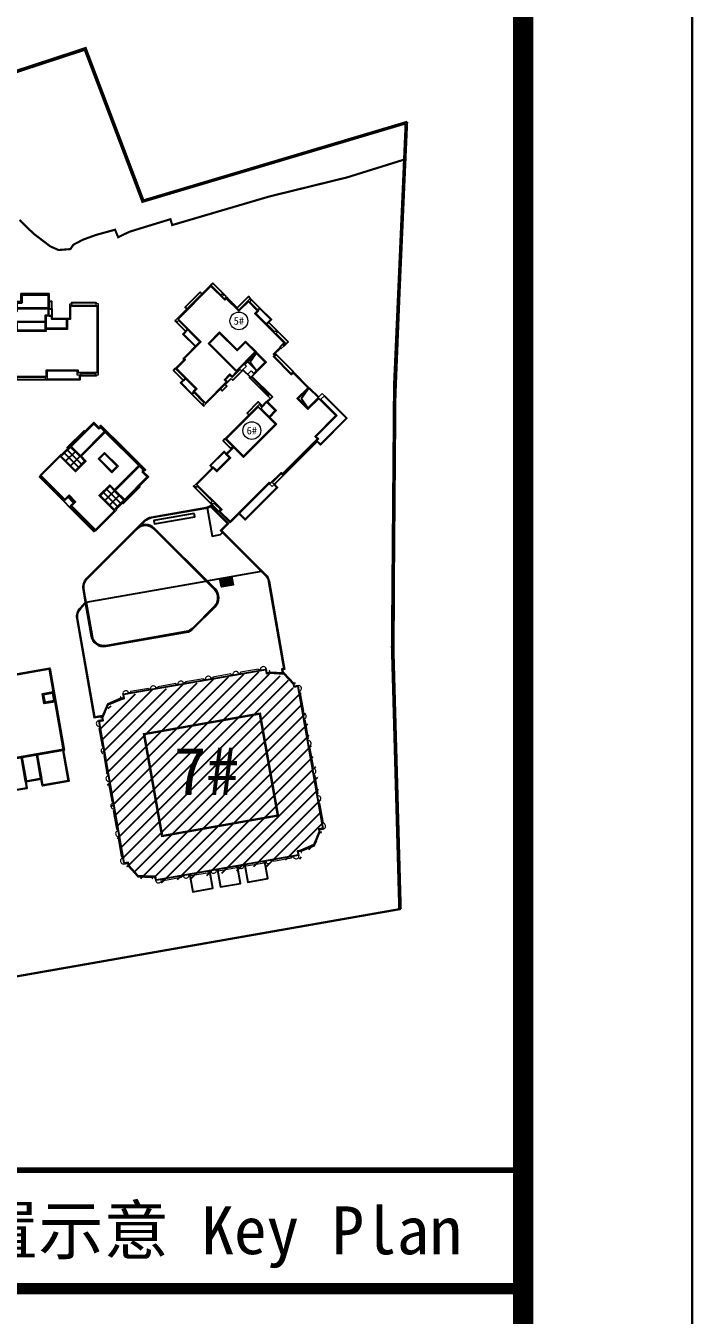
# Model space of a CAD drawing. Header units: millimetres. Extents: x 434053 to 1059003, y -2417481 to 936527.
# Drawn here: x 544832 to 545621, y -2316696 to -2315170 of the extents above; entities that cross this region are included whole.
import ezdxf
from ezdxf.enums import TextEntityAlignment as Align
from ezdxf.lldxf.tags import DXFTag

# ---------------------------------------------------------------- set-up
doc = ezdxf.new("R2010")
doc.units = ezdxf.units.MM
doc.header["$LTSCALE"] = 1000
doc.header["$MEASUREMENT"] = 0
doc.linetypes.add('示意图$0$DASHDOT', pattern=[25.4, 12.7, -6.35, 0, -6.35])
for name, color, linetype, lineweight in [('A-ANNO-TEXT', 7, 'Continuous', 25), ('示意图$0$建筑物信息', 7, 'Continuous', 0), ('示意图$0$建筑轮廓-塔楼', 4, 'Continuous', 0), ('示意图$0$绿化系统', 106, 'Continuous', 5)]:
    doc.layers.add(name, color=color, linetype=linetype, lineweight=lineweight)
for name, color, linetype in [('A-ANNO-TTLB', 7, 'Continuous'), ('PUB_HATCH', 8, 'Continuous'), ('PUB_TITLE', 4, 'Continuous'), ('图签 A1$0$净用地范围线', 6, 'Continuous'), ('建筑轮廓-首层平台', 90, 'Continuous'), ('示意图$0$_平面辅助线', 7, 'Continuous'), ('示意图$0$A-FURN', 251, 'Continuous'), ('示意图$0$A-WALL', 2, 'Continuous'), ('示意图$0$DIM_MODI', 6, 'Continuous'), ('示意图$0$净用地范围线', 6, 'Continuous'), ('示意图$0$图签 A1$0$净用地范围线', 6, 'Continuous'), ('示意图$0$坐标编号', 51, 'Continuous'), ('示意图$0$建筑轮廓-窗-阳台', 255, 'Continuous')]:
    doc.layers.add(name, color=color, linetype=linetype)
doc.styles.add('TITXC', font='simhei.ttf')
doc.styles.add('示意图$0$-黑体', font='simhei.ttf', dxfattribs={"width": 0.7})
tags = doc.linetypes.add('图签 A1$0$DASHDOT', pattern=[1, 0.5, -0.25, 0, -0.25]).pattern_tags.tags
tags[10:11] = [DXFTag(74, 4), DXFTag(75, 0), DXFTag(340, '0'), DXFTag(46, 1.0), DXFTag(50, 0.0), DXFTag(44, 0.0), DXFTag(45, 0.0)]
tags[8:9] = [DXFTag(74, 4), DXFTag(75, 0), DXFTag(340, '0'), DXFTag(46, 1.0), DXFTag(50, 0.0), DXFTag(44, 0.0), DXFTag(45, 0.0)]
tags[6:7] = [DXFTag(74, 4), DXFTag(75, 0), DXFTag(340, '0'), DXFTag(46, 1.0), DXFTag(50, 0.0), DXFTag(44, 0.0), DXFTag(45, 0.0)]
tags[4:5] = [DXFTag(74, 4), DXFTag(75, 0), DXFTag(340, '0'), DXFTag(46, 1.0), DXFTag(50, 0.0), DXFTag(44, 0.0), DXFTag(45, 0.0)]
tags = doc.linetypes.add('示意图$0$图签 A1$0$DASHDOT', pattern=[1, 0.5, -0.25, 0, -0.25]).pattern_tags.tags
tags[10:11] = [DXFTag(74, 4), DXFTag(75, 0), DXFTag(340, '0'), DXFTag(46, 1.0), DXFTag(50, 0.0), DXFTag(44, 0.0), DXFTag(45, 0.0)]
tags[8:9] = [DXFTag(74, 4), DXFTag(75, 0), DXFTag(340, '0'), DXFTag(46, 1.0), DXFTag(50, 0.0), DXFTag(44, 0.0), DXFTag(45, 0.0)]
tags[6:7] = [DXFTag(74, 4), DXFTag(75, 0), DXFTag(340, '0'), DXFTag(46, 1.0), DXFTag(50, 0.0), DXFTag(44, 0.0), DXFTag(45, 0.0)]
tags[4:5] = [DXFTag(74, 4), DXFTag(75, 0), DXFTag(340, '0'), DXFTag(46, 1.0), DXFTag(50, 0.0), DXFTag(44, 0.0), DXFTag(45, 0.0)]

# ---------------------------------------------------------------- blocks, each defined once
blk = doc.blocks.new('asdfgafg示意图$0$dfhghj')
at = {"color": 0, "linetype": 'ByBlock'}
for points in [[(-2403, 57566), (-1080, 58493, -0.153915), (526, 58999), (13579, 58999, 0.090583), (14710, 59206), (17984, 54541), (16074, 53201), (24652, 40969, -0.1540985), (25159, 39361), (25159, 18388), (24645, 18388), (24645, 17492)], [(-18141, 41898), (-18141, 41898), (-18141, 45075, -0.2443674), (-16948, 47366), (-3283, 56949)], [(5723, 31443), (11672, 35614, 0.4142131), (12407, 39793), (779, 56377, 0.4142136), (-3399, 57111)], [(5605, 31604), (11558, 35778, 0.4142131), (12243, 39678), (616, 56262, 0.4142136), (-3285, 56947, 0.4142136)], [(-19018, 14830), (-20791, 14825), (-20791, 38533, -0.2385104), (-19650, 40788), (-18341, 41751)], [(-18341, 41999), (-18341, 33899, 0.4166668), (-15341, 30924), (4001, 30899, 0.1547311), (5723, 31443)], [(-18141, 41999), (-18141, 33899, 0.4166668), (-15342, 31124, -0.0024153), (-15341, 31124), (4001, 31099, 0.1544003), (5605, 31604, 0.1544003)]]:
    blk.add_lwpolyline(points, format="xyb", dxfattribs=at)
for points in [[(10659, 58199), (959, 58199), (959, 57399), (10659, 57399), (10659, 58199)], [(13859, 58999), (13859, 52220), (15890, 52220), (16474, 52629)], [(-18141, 41999), (10615, 41999)], [(10860, 41999), (23929, 41999)], [(16753, 41999), (16753, 39999), (13959, 39999), (13959, 41999)], [(13959, 41749), (16753, 41749)], [(13959, 41499), (16753, 41499)], [(13959, 41249), (16753, 41249)], [(13959, 40999), (16753, 40999)], [(13959, 40749), (16753, 40749)], [(13959, 40499), (16753, 40499)], [(13959, 40249), (16753, 40249)], [(-5141, -25776), (-5141, -29801), (-341, -29801), (-341, -25776)], [(1459, -25776), (1459, -29801), (6259, -29801), (6259, -25776)], [(8059, -25776), (8059, -29801), (12859, -29801), (12859, -25776)]]:
    blk.add_lwpolyline(points, dxfattribs=at)
at = {"layer": '示意图$0$建筑轮廓-塔楼'}
blk.add_lwpolyline([(-10141, 9099), (17859, 9099), (17859, -15701), (-10141, -15701)], close=True, dxfattribs=at)
at = {"layer": '示意图$0$建筑轮廓-窗-阳台'}
blk.add_lwpolyline([(-13191, 18999), (20909, 18999), (20909, 17999), (21639, 18004), (24920, 17249), (26741, 14416), (26741, 13749), (27709, 13749), (27709, -20351), (26741, -20351), (26741, -21018), (24920, -23850), (21661, -24601), (20909, -24601), (20909, -25601), (-13191, -25601), (-13191, -24606), (-13921, -24606), (-17202, -23850), (-18991, -21067), (-18991, -20351), (-19991, -20351), (-19989, 13749), (-19023, 13752), (-19023, 14416), (-17202, 17249), (-13921, 18004), (-13191, 17999), (-13191, 18999)], dxfattribs=at)
blk.add_lwpolyline([(-9941, 8899), (17659, 8899), (17659, -15501), (-9941, -15501)], close=True, dxfattribs=at)
at = {"layer": '示意图$0$绿化系统', "color": 4}
for points in [[(-19491, 14629), (-20991, 14624), (-20991, 38533, -0.2385104), (-19769, 40949), (-18341, 41999), (-18341, 45075, -0.2443674), (-17063, 47530), (-1195, 58657, -0.153915), (526, 59199), (13579, 59199, 0.1035619), (14782, 59451), (18263, 54492), (16352, 53152), (24815, 41084, -0.1540985), (25359, 39361), (25359, 18188), (24845, 18188), (24845, 17492)], [(1189, 19387, 0.5677405), (-71, 19387), (-71, 19174), (-546, 19174), (-546, 19199), (-576, 19199), (-576, 19349), (-4906, 19349), (-4906, 19199), (-4936, 19199), (-4936, 19174), (-5411, 19174), (-5411, 19387, 0.5677405), (-6671, 19387), (-6671, 19174), (-7146, 19174), (-7146, 19199), (-7176, 19199), (-7176, 19349), (-11506, 19349), (-11506, 19199), (-11536, 19199), (-11536, 19174), (-12011, 19174), (-12011, 19387, 0.5677405), (-13271, 19387), (-13271, 19124), (-13391, 19124), (-13391, 18174), (-13960, 18174), (-13966, 18199), (-13966, 18498), (-14066, 18498), (-14066, 18197), (-17339, 17443), (-19150, 14624), (-19491, 14624), (-19491, 14524), (-19191, 14524), (-19166, 14508), (-19166, 13949), (-20089, 13949), (-20089, 13829), (-20379, 13829, 0.5677121), (-20379, 12570), (-20166, 12570), (-20166, 12094), (-20191, 12094), (-20191, 12064), (-20341, 12064), (-20341, 7735), (-20191, 7735), (-20191, 7704), (-20166, 7704), (-20166, 7229), (-20379, 7229, 0.5677121), (-20379, 5970), (-20166, 5970), (-20166, 5494), (-20191, 5494), (-20191, 5464), (-20341, 5464), (-20341, 1135), (-20191, 1135), (-20191, 1104), (-20166, 1104), (-20166, 629), (-20379, 629, 0.5677121), (-20379, -630), (-20166, -630), (-20166, -1106), (-20191, -1106), (-20191, -1136), (-20341, -1136), (-20341, -5466), (-20191, -5466), (-20191, -5496), (-20166, -5496), (-20166, -5971), (-20379, -5971, 0.5677121), (-20379, -7230), (-20166, -7230), (-20166, -7706), (-20191, -7706), (-20191, -7736), (-20341, -7736), (-20341, -12066), (-20191, -12066), (-20191, -12096), (-20166, -12096), (-20166, -12571), (-20379, -12571, 0.5677121), (-20379, -13830), (-20166, -13830), (-20166, -14306), (-20191, -14306), (-20191, -14336), (-20341, -14336), (-20341, -18666), (-20191, -18666), (-20191, -18696), (-20166, -18696), (-20166, -19171), (-20379, -19171, 0.567935), (-20379, -20430), (-20089, -20430), (-20089, -20551), (-19166, -20551), (-19166, -21110), (-19191, -21126), (-19491, -21126), (-19491, -21226), (-19150, -21226), (-17338, -24044), (-14066, -24798), (-14066, -25099), (-13966, -25099), (-13966, -24801), (-13960, -24776), (-13391, -24776), (-13391, -25725), (-13270, -25725), (-13270, -25989, 0.5677405), (-12011, -25989), (-12011, -25776), (-11536, -25776), (-11536, -25801), (-11506, -25801), (-11506, -25951), (-7176, -25951), (-7176, -25801), (-7146, -25801), (-7146, -25776), (-6670, -25776), (-6670, -25989, 0.5677405), (-5411, -25989), (-5411, -25776), (-4936, -25776), (-4936, -25801), (-4906, -25801), (-4906, -25951), (-576, -25951), (-576, -25801), (-546, -25801), (-546, -25776), (-70, -25776), (-70, -25989, 0.5677405), (1189, -25989), (1189, -25776), (1664, -25776), (1664, -25801), (1694, -25801), (1694, -25951), (6024, -25951), (6024, -25801), (6055, -25801), (6054, -25776), (6529, -25776), (6529, -25989, 0.5677405), (7789, -25989), (7789, -25776), (8264, -25776), (8264, -25801), (8294, -25801), (8294, -25951), (12624, -25951), (12624, -25801), (12654, -25801), (12654, -25776), (13129, -25776), (13129, -25989, 0.5677405), (14389, -25989), (14389, -25776), (14864, -25776), (14864, -25801), (14894, -25801), (14894, -25951), (19224, -25951), (19224, -25801), (19254, -25801), (19254, -25776), (19729, -25776), (19729, -25989, 0.5677405), (20989, -25989), (20989, -25725), (21109, -25725), (21109, -24776), (21678, -24776), (21684, -24801), (21684, -25099), (21784, -25099), (21784, -24798), (25057, -24044), (26868, -21226), (27209, -21226), (27209, -21126), (26909, -21126), (26884, -21110), (26884, -20551), (27807, -20551), (27807, -20430), (28097, -20430, 0.567935), (28097, -19171), (27884, -19171), (27884, -18696), (27909, -18696), (27909, -18666), (28059, -18666), (28059, -14336), (27909, -14336), (27909, -14306), (27884, -14306), (27884, -13831), (28097, -13831, 0.5677121), (28097, -12571), (27884, -12571), (27884, -12096), (27909, -12096), (27909, -12066), (28059, -12066), (28059, -7736), (27909, -7736), (27909, -7706), (27884, -7706), (27884, -7230), (28097, -7230, 0.5677121), (28097, -5971), (27884, -5971), (27884, -5496), (27909, -5496), (27909, -5466), (28059, -5466), (28059, -1136), (27909, -1136), (27909, -1106), (27884, -1106), (27884, -630), (28097, -630, 0.5677121), (28097, 629), (27884, 629), (27884, 1104), (27909, 1104), (27909, 1134), (28059, 1134), (28059, 5464), (27909, 5464), (27909, 5494), (27884, 5494), (27884, 5970), (28097, 5970, 0.5677121), (28097, 7229), (27884, 7229), (27884, 7704), (27909, 7704), (27909, 7734), (28059, 7734), (28059, 12064), (27909, 12064), (27909, 12094), (27884, 12094), (27884, 12570), (28097, 12570, 0.5677121), (28097, 13829), (27807, 13829), (27807, 13949), (26884, 13949), (26884, 14508), (26909, 14524), (27209, 14524), (27209, 14624), (26869, 14624), (25057, 17443), (21784, 18197), (21784, 18498), (21684, 18498), (21684, 18199), (21678, 18174), (21109, 18174), (21109, 19124), (20989, 19124), (20989, 19387, 0.5677405), (19729, 19387), (19729, 19174), (19254, 19174), (19254, 19199), (19224, 19199), (19224, 19349), (14894, 19349), (14894, 19199), (14864, 19199), (14864, 19174), (14389, 19174), (14389, 19387, 0.5677405), (13130, 19387), (13129, 19174), (12654, 19174), (12654, 19199), (12624, 19199), (12624, 19349), (8294, 19349), (8294, 19199), (8264, 19199), (8264, 19174), (7789, 19174), (7789, 19387, 0.5677405), (6529, 19387), (6529, 19174), (6054, 19174), (6055, 19199), (6024, 19199), (6024, 19349), (1694, 19349), (1694, 19199), (1664, 19199), (1664, 19174), (1189, 19174), (1189, 19387)]]:
    blk.add_lwpolyline(points, format="xyb", dxfattribs=at)
blk = doc.blocks.new('asdfgafg示意图$0$49841165651')
at = {"layer": '示意图$0$建筑轮廓-窗-阳台', "color": 4}
for points in [[(-19035231987.362881, -6398610056.282408), (-19035235392.694901, -6398590652.836475), (-19035195305.380138, -6398583617.456451), (-19035191900.048119, -6398603020.902374), (-19035231987.362881, -6398610056.282408)], [(-19035196573.697529, -6398592010.256876), (-19035196979.917339, -6398589695.632614), (-19035194517.551102, -6398589263.483883), (-19035194111.33128, -6398591578.108143), (-19035196573.697529, -6398592010.256876), (-19035196573.697529, -6398592010.256876)], [(-19035206423.16246, -6398593738.851799), (-19035206829.382271, -6398591424.227541), (-19035204367.016029, -6398590992.078808), (-19035203960.796219, -6398593306.703068), (-19035206423.16246, -6398593738.851799), (-19035206423.16246, -6398593738.851799)], [(-19035226122.092339, -6398597196.041677), (-19035226528.312149, -6398594881.417418), (-19035221899.063629, -6398594068.9778), (-19035221492.843811, -6398596383.60206), (-19035226122.092339, -6398597196.041677), (-19035226122.092339, -6398597196.041677)]]:
    blk.add_lwpolyline(points, dxfattribs=at)
at = {"layer": '示意图$0$建筑轮廓-窗-阳台'}
for points in [[(-19035231824.94548, -6398609824.721212), (-19035235161.13369, -6398590815.253878), (-19035195467.797531, -6398583849.017649), (-19035192131.60931, -6398602858.484974)], [(-19035206260.74506, -6398593507.290604), (-19035206597.821079, -6398591586.644941), (-19035204529.43343, -6398591223.640007), (-19035204192.357422, -6398593144.285667)], [(-19035196411.280121, -6398591778.695677), (-19035196748.35614, -6398589858.050014), (-19035194679.968498, -6398589495.04508), (-19035194342.892479, -6398591415.690741)], [(-19035225959.674938, -6398596964.48048), (-19035226296.75095, -6398595043.834818), (-19035222061.48103, -6398594300.539001), (-19035221724.40501, -6398596221.184661)]]:
    blk.add_lwpolyline(points, close=True, dxfattribs=at)
for points in [[(-19035192195.53207, -6398603072.760223), (-19035190934.138561, -6398610260.130169), (-19035196942.312168, -6398611314.573078), (-19035197218.887348, -6398609738.658688), (-19035201060.17868, -6398610412.810709), (-19035200783.603489, -6398611988.7251), (-19035206791.7771, -6398613043.168005), (-19035207068.352291, -6398611467.253611), (-19035214849.429588, -6398612832.843618), (-19035214572.854401, -6398614408.757998), (-19035226490.706989, -6398616500.357861), (-19035226767.282169, -6398614924.44347), (-19035230559.326172, -6398615589.952515)], [(-19035192097.037418, -6398603055.474272), (-19035190818.357948, -6398610341.338871), (-19035197023.520859, -6398611430.353676), (-19035197300.09605, -6398609854.439285), (-19035200944.398079, -6398610494.019409), (-19035200667.822891, -6398612069.933798), (-19035206872.985809, -6398613158.948601), (-19035207149.560989, -6398611583.034214), (-19035214733.648979, -6398612914.052319), (-19035214457.073799, -6398614489.966698), (-19035226571.915668, -6398616616.138456), (-19035226848.490871, -6398615040.22407), (-19035230542.040211, -6398615688.447165)], [(-19035198449.942299, -6398604170.418001), (-19035197465.123981, -6398609781.87356)], [(-19035198252.952999, -6398604135.846103), (-19035197268.134682, -6398609747.301661)], [(-19035215785.00058, -6398607212.745073), (-19035214800.182259, -6398612824.200632)], [(-19035215588.011299, -6398607178.173177), (-19035214603.19297, -6398612789.628733)], [(-19035212042.203918, -6398606555.879002), (-19035211057.385578, -6398612167.334562)], [(-19035211845.21463, -6398606521.307105), (-19035210860.396278, -6398612132.762665)], [(-19035207314.588909, -6398611510.468487), (-19035208299.407242, -6398605899.012929)], [(-19035207117.599621, -6398611475.896589), (-19035208102.41795, -6398605864.441032)], [(-19035201010.931351, -6398610404.167734), (-19035201995.749691, -6398604792.712176)], [(-19035200813.942051, -6398610369.595833), (-19035201798.76038, -6398604758.140276)], [(-19035231544.144489, -6398609978.496962), (-19035230344.25473, -6398616821.311653), (-19035230541.24403, -6398616855.883549), (-19035231741.133801, -6398610013.068859)], [(-19035227998.33712, -6398609356.202785), (-19035227013.518791, -6398614967.658342)], [(-19035227801.34782, -6398609321.630886), (-19035226816.529491, -6398614933.086443)], [(-19035221891.668869, -6398608284.47393), (-19035220612.98938, -6398615570.338524)], [(-19035221694.679569, -6398608249.902033), (-19035220416.00008, -6398615535.766626)], [(-19035230378.79525, -6398616624.331581), (-19035226684.271832, -6398615975.937531)]]:
    blk.add_lwpolyline(points, dxfattribs=at)
blk = doc.blocks.new('asdfgafg示意图$0$444444#')
at = {"layer": '示意图$0$建筑轮廓-塔楼'}
for points in [[(712059.77, 2542305.18), (712059.77, 2542308.78), (712059.07, 2542308.78), (712059.07, 2542314.08), (712065.77, 2542314.08), (712065.77, 2542312.18), (712067.17, 2542312.18), (712067.17, 2542311.53), (712066.97, 2542311.53), (712066.97, 2542310.03), (712069.77, 2542310.03), (712069.77, 2542306.28), (712078.47, 2542306.28), (712078.47, 2542306.63), (712078.97, 2542306.63)], [(712065.77, 2542312.18), (712065.77, 2542314.08), (712059.07, 2542314.08), (712059.07, 2542310.38), (712066.97, 2542310.38), (712066.97, 2542311.53), (712067.17, 2542311.53), (712067.17, 2542312.18), (712065.77, 2542312.18)], [(712098.17, 2542305.18), (712098.17, 2542308.78), (712098.87, 2542308.78), (712098.87, 2542314.08), (712092.17, 2542314.08), (712092.17, 2542312.18), (712090.77, 2542312.18), (712090.77, 2542311.53), (712090.97, 2542311.53), (712090.97, 2542310.03), (712088.17, 2542310.03), (712088.17, 2542306.28), (712079.47, 2542306.28), (712079.47, 2542306.63), (712078.97, 2542306.63)], [(712092.17, 2542312.18), (712092.17, 2542314.08), (712098.87, 2542314.08), (712098.87, 2542310.38), (712090.97, 2542310.38), (712090.97, 2542311.53), (712090.77, 2542311.53), (712090.77, 2542312.18), (712092.17, 2542312.18)], [(712047.47, 2542311.63), (712048.07, 2542311.63), (712048.07, 2542311.28), (712053.72, 2542311.28), (712053.72, 2542311.58), (712054.32, 2542311.58), (712054.32, 2542308.18), (712055.07, 2542308.18), (712055.07, 2542305.88), (712059.77, 2542305.88)], [(712078.97, 2542295.78), (712067.22, 2542295.78), (712067.22, 2542293.93), (712066.67, 2542293.93), (712066.67, 2542294.28), (712060.07, 2542294.28), (712060.07, 2542293.93), (712059.52, 2542293.93), (712059.52, 2542295.78), (712052.57, 2542295.78), (712052.57, 2542294.83), (712051.57, 2542294.83), (712051.57, 2542295.18), (712048.27, 2542295.18), (712048.27, 2542294.83), (712047.47, 2542294.83), (712047.47, 2542311.63)], [(712078.97, 2542295.78), (712090.72, 2542295.78), (712090.72, 2542293.93), (712091.27, 2542293.93), (712091.27, 2542294.28), (712097.87, 2542294.28), (712097.87, 2542293.93), (712098.42, 2542293.93), (712098.42, 2542295.78), (712105.37, 2542295.78), (712105.37, 2542294.83), (712106.37, 2542294.83), (712106.37, 2542295.18), (712109.67, 2542295.18), (712109.67, 2542294.83), (712110.47, 2542294.83), (712110.47, 2542311.63)], [(712110.47, 2542311.63), (712109.87, 2542311.63), (712109.87, 2542311.28), (712104.22, 2542311.28), (712104.22, 2542311.58), (712103.62, 2542311.58), (712103.62, 2542308.18), (712102.87, 2542308.18), (712102.87, 2542305.88), (712098.17, 2542305.88)], [(712066.77, 2542307.28), (712066.77, 2542305.38), (712059.97, 2542305.38), (712059.97, 2542307.28)]]:
    blk.add_lwpolyline(points, dxfattribs=at)
for points in [[(712059.77, 2542307.48), (712066.97, 2542307.48), (712066.97, 2542305.18), (712059.77, 2542305.18)], [(712098.17, 2542307.48), (712090.97, 2542307.48), (712090.97, 2542305.18), (712098.17, 2542305.18)]]:
    blk.add_lwpolyline(points, close=True, dxfattribs=at)
at = {"layer": '示意图$0$建筑轮廓-窗-阳台'}
for points in [[(712058.47, 2542310.48), (712058.47, 2542312.18), (712059.07, 2542312.18)], [(712067.17, 2542312.18), (712067.57, 2542312.18), (712067.57, 2542310.03)], [(712090.77, 2542312.18), (712090.37, 2542312.18), (712090.37, 2542310.03)], [(712099.47, 2542310.48), (712099.47, 2542312.18), (712098.87, 2542312.18)], [(712078.97, 2542295.98), (712067.02, 2542295.98), (712067.02, 2542294.48), (712059.72, 2542294.48), (712059.72, 2542295.98), (712052.37, 2542295.98), (712052.37, 2542295.38), (712047.67, 2542295.38), (712047.67, 2542311.08), (712054.12, 2542311.08), (712054.12, 2542307.98), (712054.87, 2542307.98), (712054.87, 2542305.68), (712059.77, 2542305.68)], [(712047.97, 2542311.63), (712047.97, 2542311.88), (712053.82, 2542311.88), (712053.82, 2542311.58)], [(712059.07, 2542310.48), (712058.47, 2542310.48), (712058.47, 2542308.08), (712055.07, 2542308.08)], [(712059.07, 2542308.88), (712058.47, 2542308.88)], [(712059.97, 2542307.48), (712059.97, 2542308.98), (712059.27, 2542308.98), (712059.27, 2542310.38)], [(712066.77, 2542310.38), (712066.77, 2542309.83), (712069.57, 2542309.83), (712069.57, 2542306.08), (712078.97, 2542306.08)], [(712067.57, 2542310.25), (712090.37, 2542310.25)], [(712069.77, 2542309.03), (712088.17, 2542309.03)], [(712069.77, 2542308.93), (712088.17, 2542308.93)], [(712078.97, 2542295.98), (712090.92, 2542295.98), (712090.92, 2542294.48), (712098.22, 2542294.48), (712098.22, 2542295.98), (712105.57, 2542295.98), (712105.57, 2542295.38), (712110.27, 2542295.38), (712110.27, 2542311.08), (712103.82, 2542311.08), (712103.82, 2542307.98), (712103.07, 2542307.98), (712103.07, 2542305.68), (712098.17, 2542305.68)], [(712091.17, 2542310.38), (712091.17, 2542309.83), (712088.37, 2542309.83), (712088.37, 2542306.08), (712078.97, 2542306.08)], [(712097.97, 2542307.48), (712097.97, 2542308.98), (712098.67, 2542308.98), (712098.67, 2542310.38)], [(712098.87, 2542310.48), (712099.47, 2542310.48), (712099.47, 2542308.18), (712102.87, 2542308.18)], [(712098.87, 2542308.88), (712099.47, 2542308.88)], [(712109.97, 2542311.63), (712109.97, 2542311.88), (712104.12, 2542311.88), (712104.12, 2542311.58)], [(712059.07, 2542308.78), (712058.57, 2542308.78), (712058.57, 2542307.98), (712055.07, 2542307.98)], [(712069.77, 2542308.08), (712074.35, 2542308.08), (712074.35, 2542306.28)], [(712069.77, 2542307.98), (712074.25, 2542307.98), (712074.25, 2542306.28)], [(712074.35, 2542306.88), (712083.6, 2542306.88)], [(712088.17, 2542308.08), (712083.6, 2542308.08), (712083.6, 2542306.28)], [(712088.17, 2542307.98), (712083.7, 2542307.98), (712083.7, 2542306.28)], [(712091.17, 2542307.28), (712091.17, 2542305.38), (712097.97, 2542305.38), (712097.97, 2542307.28)], [(712098.87, 2542308.78), (712099.37, 2542308.78), (712099.37, 2542308.08), (712102.87, 2542308.08)], [(712048.02, 2542294.83), (712048.02, 2542294.63), (712051.87, 2542294.63)], [(712051.87, 2542294.83), (712051.87, 2542293.68), (712059.62, 2542293.68), (712059.62, 2542293.93)], [(712051.97, 2542294.83), (712051.97, 2542293.78), (712059.52, 2542293.78), (712059.52, 2542293.93)], [(712059.62, 2542293.68), (712067.22, 2542293.68)], [(712074.87, 2542295.78), (712074.87, 2542293.68), (712067.12, 2542293.68), (712067.12, 2542293.93)], [(712074.77, 2542295.78), (712074.77, 2542293.78), (712067.22, 2542293.78), (712067.22, 2542293.93)], [(712074.87, 2542295.18), (712083.07, 2542295.18)], [(712074.88, 2542293.93), (712083.07, 2542293.93)], [(712083.07, 2542295.78), (712083.07, 2542293.68), (712090.82, 2542293.68), (712090.82, 2542293.93)], [(712083.17, 2542295.78), (712083.17, 2542293.78), (712090.72, 2542293.78), (712090.72, 2542293.93)], [(712098.32, 2542293.68), (712090.72, 2542293.68)], [(712106.07, 2542294.83), (712106.07, 2542293.68), (712098.32, 2542293.68), (712098.32, 2542293.93)], [(712105.97, 2542294.83), (712105.97, 2542293.78), (712098.42, 2542293.78), (712098.42, 2542293.93)], [(712109.93, 2542294.83), (712109.93, 2542294.63), (712106.08, 2542294.63)]]:
    blk.add_lwpolyline(points, dxfattribs=at)
for points in [[(712065.47, 2542311.88), (712065.47, 2542313.78), (712059.37, 2542313.78), (712059.37, 2542310.58), (712066.67, 2542310.58), (712066.67, 2542311.83), (712066.67, 2542311.83), (712066.67, 2542311.88)], [(712092.47, 2542311.88), (712092.47, 2542313.78), (712098.57, 2542313.78), (712098.57, 2542310.58), (712091.27, 2542310.58), (712091.27, 2542311.83), (712091.27, 2542311.83), (712091.27, 2542311.88)], [(712059.97, 2542307.28), (712066.77, 2542307.28), (712066.77, 2542305.38), (712059.97, 2542305.38)], [(712097.97, 2542307.28), (712091.17, 2542307.28), (712091.17, 2542305.38), (712097.97, 2542305.38)]]:
    blk.add_lwpolyline(points, close=True, dxfattribs=at)
blk = doc.blocks.new('asdfgafg示意图$0$5988465416541')
for points in [[(725072, -198559), (724872, -198559)], [(742872, -198559), (743072, -198559)]]:
    blk.add_lwpolyline(points)
at = {"layer": '示意图$0$A-FURN'}
for points in [[(726672, -195359), (724872, -195359), (724872, -198559)], [(726672, -195559), (725072, -195559), (725072, -198559)], [(741272, -195359), (743072, -195359), (743072, -198559)], [(741272, -195559), (742872, -195559), (742872, -198559)]]:
    blk.add_lwpolyline(points, dxfattribs=at)
at = {"layer": '示意图$0$A-WALL', "color": 7}
for p, q in [((724872, -203160), (724872, -195359)), ((724872, -195359), (726672, -195359)), ((726872, -195559), (725072, -195559)), ((725072, -195559), (725072, -203159)), ((726672, -195359), (726672, -195059)), ((726872, -195059), (726872, -195559)), ((741072, -195059), (741072, -195559)), ((741072, -195559), (742872, -195559)), ((741272, -195359), (741272, -195059)), ((743072, -195359), (741272, -195359)), ((742872, -195559), (742872, -203159)), ((743072, -203160), (743072, -195359))]:
    blk.add_line(p, q, dxfattribs=at)
for points in [[(724872, -198409), (724622, -198409), (724622, -204009), (724872, -204009), (724872, -198409)], [(743072, -198409), (743322, -198409), (743322, -204009), (743072, -204009), (743072, -198409)], [(728172, -203159), (724872, -203159), (724872, -206109), (725072, -206109), (725072, -203359), (728172, -203359)], [(729772, -203359), (729772, -206459)], [(738172, -203359), (738172, -206459)]]:
    blk.add_lwpolyline(points, dxfattribs=at)
at = {"layer": '示意图$0$A-WALL'}
for points in [[(726639, -203359), (726639, -206459)], [(728206, -203359), (728206, -206459)], [(739739, -203359), (739739, -206459)], [(741306, -203359), (741306, -206459)], [(725072, -204392), (729772, -204393)], [(725072, -205426), (729772, -205426)], [(742872, -204392), (738172, -204393)], [(742872, -205426), (738172, -205426)]]:
    blk.add_lwpolyline(points, dxfattribs=at)
at = {"layer": '示意图$0$建筑轮廓-塔楼'}
blk.add_lwpolyline([(728172, -195059), (728172, -203359), (729772, -203377), (729772, -206459), (725072, -206459), (725072, -206109), (724672, -206109), (724672, -213259), (733072, -213259), (733072, -211859), (734872, -211859), (734872, -213259), (743272, -213259), (743272, -206109), (742872, -206109), (742872, -206459), (738172, -206459), (738172, -203359), (739772, -203359), (739772, -194859), (728172, -194859)], dxfattribs=at)
blk.add_lwpolyline([(731672, -198559), (736272, -198559), (736272, -200759), (731672, -200759)], close=True, dxfattribs=at)
at = {"layer": '示意图$0$建筑轮廓-窗-阳台'}
for p, q in [((726672, -195059), (726672, -194859)), ((726672, -194859), (728172, -194859)), ((741272, -194859), (739772, -194859)), ((741272, -195059), (741272, -194859)), ((728172, -195059), (726672, -195059)), ((739772, -195059), (741272, -195059))]:
    blk.add_line(p, q, dxfattribs=at)
for points in [[(733972, -194859), (726522, -194859), (726522, -194659), (733972, -194659)], [(733972, -194859), (728172, -194859)], [(733972, -194859), (741422, -194859), (741422, -194659), (733972, -194659)], [(733972, -194859), (739772, -194859)], [(728172, -195059), (728172, -203159)], [(739772, -195059), (739772, -203159)], [(739772, -203159), (743072, -203159), (743072, -206109), (742872, -206109), (742872, -203359), (739772, -203359)], [(743072, -213259), (743072, -213559), (724872, -213559), (724872, -213259)], [(733072, -212059), (734872, -212059)], [(733072, -212159), (734872, -212159)]]:
    blk.add_lwpolyline(points, dxfattribs=at)
for points in [[(728372, -195059), (728372, -203161), (729972, -203179), (729972, -206659), (724872, -206659), (724872, -213059), (732872, -213059), (732872, -211659), (735072, -211659), (735072, -213059), (743072, -213059), (743072, -206659), (737972, -206659), (737972, -203159), (739572, -203159), (739572, -195059)], [(731872, -198759), (736072, -198759), (736072, -200559), (731872, -200559)]]:
    blk.add_lwpolyline(points, close=True, dxfattribs=at)
blk = doc.blocks.new('asdfgafg示意图$0$adfasgfttew')
blk.add_circle((0, 0), 3.5)
blk = doc.blocks.new('asdfgafg示意图$0$DSFGQ4G65E')
at = {"layer": '示意图$0$_平面辅助线', "linetype": 'ByBlock', "elevation": 0}
blk.add_lwpolyline([(711633.76, 2542290.87), (711632.17, 2542289.28), (711633.02, 2542288.43), (711629.8, 2542285.21), (711628.95, 2542286.06), (711625.03, 2542282.13), (711630.97, 2542276.19), (711630.54, 2542275.77), (711632.95, 2542273.37), (711642.18, 2542282.59), (711642.42, 2542282.35), (711645, 2542284.93), (711645.29, 2542284.64), (711653.6, 2542292.95), (711653.03, 2542293.52), (711657.95, 2542298.43), (711653.88, 2542302.5), (711651.33, 2542299.95), (711648.82, 2542302.46), (711651.37, 2542305.01), (711647.83, 2542308.54), (711647.41, 2542308.12), (711643.17, 2542312.36), (711643.45, 2542312.65), (711643.17, 2542312.93), (711644.83, 2542314.59), (711644.76, 2542314.66), (711645.75, 2542315.65), (711638.82, 2542322.58), (711639.45, 2542323.22), (711637.26, 2542325.41), (711635, 2542323.15), (711632.03, 2542326.12), (711631.68, 2542325.76), (711628.42, 2542329.02), (711620.65, 2542321.24), (711626.02, 2542315.86), (711622.02, 2542311.87), (711622.31, 2542311.58), (711620.26, 2542309.53), (711625.06, 2542304.73), (711624.43, 2542304.09), (711627.12, 2542301.4), (711632.1, 2542306.39), (711631.61, 2542306.88), (711632.91, 2542308.19), (711633.41, 2542307.7), (711634.47, 2542308.76)], dxfattribs=at)
at = {"layer": '示意图$0$_平面辅助线', "linetype": 'ByBlock'}
for points in [[(711633.2, 2542307.2), (711633.62, 2542306.78), (711635.74, 2542308.9), (711635.67, 2542308.97)], [(711637.65, 2542307.55), (711637.51, 2542307.41), (711641.93, 2542302.99)]]:
    blk.add_lwpolyline(points, dxfattribs=at)
at = {"layer": '示意图$0$建筑轮廓-塔楼'}
for points in [[(711638, 2542307.48), (711637.86, 2542307.34), (711637.09, 2542308.12), (711637.93, 2542308.97), (711638.5, 2542308.4), (711641.15, 2542311.05), (711639.1, 2542313.11), (711636.45, 2542310.45), (711636.8, 2542310.1), (711635.67, 2542308.97), (711635.32, 2542309.32), (711633.41, 2542307.41), (711632.91, 2542307.91), (711631.89, 2542306.88), (711632.38, 2542306.39), (711626.83, 2542300.84), (711626.48, 2542301.19), (711626.76, 2542301.47), (711624.15, 2542304.09), (711624.78, 2542304.73), (711619.97, 2542309.53), (711622.02, 2542311.58), (711621.74, 2542311.87), (711625.74, 2542315.86), (711620.72, 2542320.88), (711620.43, 2542320.6), (711620.08, 2542320.95), (711628.42, 2542329.3), (711630.83, 2542326.89)], [(711630.83, 2542326.89), (711631.11, 2542327.18), (711631.39, 2542326.89), (711631.11, 2542326.61), (711631.68, 2542326.05), (711632.1, 2542326.47), (711632.67, 2542325.9), (711632.6, 2542325.83), (711635, 2542323.43), (711637.54, 2542325.97), (711637.9, 2542325.62), (711637.62, 2542325.34), (711639.74, 2542323.22), (711639.1, 2542322.58), (711643.48, 2542318.2), (711643.77, 2542318.48), (711644.12, 2542318.13), (711643.84, 2542317.84), (711646.03, 2542315.65), (711645.46, 2542315.08), (711645.68, 2542314.87), (711644.97, 2542314.17), (711644.83, 2542314.31), (711643.45, 2542312.93), (711643.73, 2542312.65), (711643.45, 2542312.36), (711647.41, 2542308.4), (711647.83, 2542308.83), (711651.65, 2542305.01), (711649.11, 2542302.46), (711651.33, 2542300.24), (711654.73, 2542303.63), (711655.22, 2542303.13), (711654.37, 2542302.29), (711658.23, 2542298.43), (711653.31, 2542293.52), (711653.88, 2542292.95), (711645.29, 2542284.36), (711645, 2542284.64), (711642.99, 2542282.63), (711643.41, 2542282.2), (711642.85, 2542281.64), (711642.18, 2542282.31), (711632.95, 2542273.08), (711630.26, 2542275.77), (711630.69, 2542276.19), (711629.13, 2542277.75), (711628.85, 2542277.47), (711628.42, 2542277.89), (711628.71, 2542278.17), (711625.17, 2542281.71), (711624.89, 2542281.43), (711624.46, 2542281.85), (711628.95, 2542286.34), (711629.8, 2542285.49), (711632.74, 2542288.43), (711631.89, 2542289.28), (711633.2, 2542290.58), (711633.05, 2542290.73), (711633.48, 2542291.15)], [(711630.47, 2542318.2), (711627.75, 2542315.47), (711634.47, 2542308.76), (711639.17, 2542313.46), (711636.59, 2542316.04), (711634.61, 2542314.06), (711630.47, 2542318.2)], [(711642.18, 2542298.22), (711642.18, 2542298.22), (711643.55, 2542299.6), (711641.5, 2542301.65), (711642.39, 2542302.53), (711641.93, 2542302.99), (711642.21, 2542303.28), (711638, 2542307.48)]]:
    blk.add_lwpolyline(points, dxfattribs=at)
blk.add_lwpolyline([(711639.81, 2542301.01), (711640.48, 2542300.34), (711640.27, 2542300.13), (711643.98, 2542296.42), (711636.1, 2542288.53), (711631.71, 2542292.92)], close=True, dxfattribs=at)
at = {"layer": '示意图$0$建筑轮廓-窗-阳台'}
for points in [[(711622.77, 2542323.64), (711622.34, 2542324.07), (711625.88, 2542327.6), (711626.3, 2542327.18)], [(711632.1, 2542326.47), (711628.85, 2542329.72), (711628.42, 2542329.3)], [(711637.69, 2542326.12), (711637.26, 2542326.54), (711634.65, 2542323.92), (711632.67, 2542325.9)], [(711639.95, 2542323.85), (711637.69, 2542326.12), (711637.54, 2542325.97)], [(711641.65, 2542320.03), (711642.71, 2542321.1), (711639.95, 2542323.85), (711639.52, 2542323.43)], [(711641.58, 2542320.11), (711642.57, 2542321.1), (711639.95, 2542323.71), (711639.6, 2542323.36)], [(711620.08, 2542320.95), (711619.94, 2542320.81), (711622.41, 2542318.34)], [(711622.84, 2542318.76), (711621.78, 2542317.7), (711624.68, 2542314.8)], [(711622.91, 2542318.69), (711621.92, 2542317.7), (711624.75, 2542314.87)], [(711645.68, 2542314.87), (711646.67, 2542315.86), (711642.07, 2542320.46)], [(711639.1, 2542313.11), (711637.65, 2542311.06), (711639.21, 2542309.11)], [(711642.32, 2542298.08), (711643.84, 2542299.6), (711641.79, 2542301.65), (711642.95, 2542302.82), (711638.07, 2542307.7), (711641.43, 2542311.05), (711639.1, 2542313.39)], [(711647.69, 2542308.69), (711647.83, 2542308.83), (711643.59, 2542313.07)], [(711619.97, 2542309.53), (711619.55, 2542309.11), (711621.88, 2542306.78)], [(711635.95, 2542309.25), (711637.65, 2542307.55)], [(711637.16, 2542311.16), (711639.21, 2542309.11)], [(711624.36, 2542303.88), (711623.93, 2542303.45), (711621.25, 2542306.14), (711622.31, 2542307.2)], [(711624.29, 2542303.95), (711623.93, 2542303.59), (711621.39, 2542306.14), (711622.38, 2542307.13)], [(711630.69, 2542304.69), (711631.11, 2542304.27), (711632.21, 2542305.36), (711631.78, 2542305.79), (711633.2, 2542307.2)], [(711623.93, 2542303.45), (711626.69, 2542300.7), (711626.83, 2542300.84)], [(711651.58, 2542304.94), (711649.8, 2542302.43), (711651.33, 2542300.24)], [(711651.58, 2542304.94), (711653.81, 2542302.71)], [(711651.65, 2542305.01), (711653.88, 2542302.78)], [(711653.35, 2542292.42), (711654.27, 2542291.5), (711660.56, 2542297.8), (711655.22, 2542303.13)], [(711653.42, 2542292.49), (711654.27, 2542291.64), (711660.42, 2542297.8), (711655.15, 2542303.06)], [(711637.4, 2542298.61), (711636.98, 2542299.03), (711639.6, 2542301.65), (711640.55, 2542300.7)], [(711641.5, 2542301.65), (711640.34, 2542300.48)], [(711641.58, 2542301.58), (711640.41, 2542300.41)], [(711631.71, 2542292.92), (711631.29, 2542292.49), (711633.05, 2542290.73)], [(711643.41, 2542282.2), (711653.49, 2542292.28), (711653.35, 2542292.42)], [(711628.71, 2542286.09), (711628.21, 2542286.59), (711631.53, 2542289.91), (711632.03, 2542289.42)], [(711628.78, 2542286.16), (711628.35, 2542286.59), (711631.53, 2542289.77), (711631.96, 2542289.35)], [(711630.26, 2542275.77), (711624.32, 2542281.71), (711624.46, 2542281.85)], [(711635.07, 2542275.2), (711636.48, 2542273.79), (711644.16, 2542281.46), (711643.41, 2542282.2)], [(711635.14, 2542275.28), (711636.48, 2542273.93), (711644.01, 2542281.46), (711643.34, 2542282.13)]]:
    blk.add_lwpolyline(points, dxfattribs=at)
for points in [[(711636.59, 2542315.76), (711634.61, 2542313.78), (711630.47, 2542317.91), (711628.03, 2542315.47), (711634.47, 2542309.04), (711638.89, 2542313.46)], [(711640.06, 2542300.06), (711643.7, 2542296.42), (711636.1, 2542288.82), (711631.99, 2542292.92), (711639.6, 2542300.52), (711640.06, 2542300.06)]]:
    blk.add_lwpolyline(points, close=True, dxfattribs=at)
at = {"layer": '示意图$0$建筑物信息'}
ref = blk.add_blockref('asdfgafg示意图$0$adfasgfttew', (711635.02, 2542320.8), dxfattribs=dict(at, xscale=0.6, yscale=0.6, zscale=0.6))
ref.add_attrib('1', '5#', dxfattribs={"layer": '0', "height": 1.8, "style": '示意图$0$-黑体'}).set_placement((711635.02, 2542320.8), align=Align.MIDDLE_CENTER)
ref = blk.add_blockref('asdfgafg示意图$0$adfasgfttew', (711638.08, 2542294.88), dxfattribs=dict(at, xscale=0.6, yscale=0.6, zscale=0.6))
ref.add_attrib('1', '6#', dxfattribs={"layer": '0', "height": 1.8, "style": '示意图$0$-黑体'}).set_placement((711638.08, 2542294.88), align=Align.MIDDLE_CENTER)
blk = doc.blocks.new('asdfgafg示意图')
at = {"layer": '示意图$0$净用地范围线', "linetype": '示意图$0$DASHDOT', "ltscale": 0.2, "const_width": 0.5}
blk.add_lwpolyline([(711486.69, 2542149.05), (711673.28, 2542181.81), (711673.28, 2542181.81, -0.025817), (711674.26, 2542359), (711660.6, 2542354.74), (711642.17, 2542350.21), (711619.27, 2542343.47), (711618.85, 2542344.85), (711615.79, 2542343.92), (711609.17, 2542341.89), (711606.49, 2542340.6), (711605.76, 2542342.37), (711601.27, 2542341.14), (711598.15, 2542340), (711595.89, 2542338.8), (711595.22, 2542337.79), (711592.42, 2542337.57), (711590.47, 2542338.42), (711586.49, 2542341.45), (711583.2, 2542344.66)], format="xyb", dxfattribs=at)
at = {"layer": '示意图$0$图签 A1$0$净用地范围线', "color": 1, "linetype": '示意图$0$图签 A1$0$DASHDOT', "ltscale": 10, "const_width": 0.5}
blk.add_lwpolyline([(711673.28, 2542181.81, -0.027114), (711674.79, 2542367.88), (711612.48, 2542349.31), (711598.82, 2542385.32), (711549.02, 2542368.98), (711485.39, 2542359.23), (711475.39, 2542358.7), (711476.77, 2542157.32), (711486.69, 2542149.05), (711673.28, 2542181.81)], format="xyb", close=True, dxfattribs=at)
at = {"layer": '示意图$0$DIM_MODI', "xscale": 0.001, "yscale": 0.001, "zscale": 0.001}
blk.add_blockref('asdfgafg示意图$0$49841165651', (19746785.62, 8940822.39), dxfattribs=at)
at = {"layer": '示意图$0$坐标编号', "color": 0}
blk.add_blockref('asdfgafg示意图$0$DSFGQ4G65E', (0, 0.01), dxfattribs=at)
at = {"layer": '示意图$0$建筑轮廓-窗-阳台'}
blk.add_blockref('asdfgafg示意图$0$444444#', (-508.64, 13.21), dxfattribs=at)
at = {"layer": '示意图$0$建筑轮廓-窗-阳台', "yscale": 0.001, "zscale": 0.001}
for name, p, xscale, rotation in [('asdfgafg示意图$0$5988465416541', (712264.33, 2541909.51), -0.001, 315.0000019252078), ('asdfgafg示意图$0$dfhghj', (711624.05, 2542216.12), 0.001, 9.958774256130848)]:
    blk.add_blockref(name, p, dxfattribs=dict(at, xscale=xscale, rotation=rotation))
blk = doc.blocks.new('asdfgafgA$C68E668AA')
at = {"layer": 'PUB_HATCH'}
h = blk.add_hatch(dxfattribs=at)
h.set_pattern_fill('ANSI31', color=1, scale=0.166667)
h.set_pattern_definition([(45, (-42126.8473, -6840.99478), (-0.1870886692, 0.1870886692), [])])
h.paths.add_polyline_path([(14.799, 7.487), (14.791, 7.181), (14.76, 7.175), (14.842, 7.076), (14.802, 6.954), (14.832, 6.96), (14.952, 6.676), (14.951, 6.371), (14.921, 6.366), (15.006, 6.267), (14.968, 6.146), (14.999, 6.151), (15.127, 5.869), (15.134, 5.566), (15.103, 5.56), (15.191, 5.462), (15.156, 5.341), (15.378, 5.38), (15.616, 5.007), (16.058, 5.036), (16.136, 4.821), (16.237, 4.897), (16.36, 4.85), (16.354, 4.881), (16.641, 4.984), (16.949, 4.965), (16.954, 4.934), (17.055, 5.012), (17.177, 4.967), (17.171, 4.998), (17.457, 5.105), (17.764, 5.091), (17.769, 5.061), (17.87, 5.141), (17.991, 5.098), (17.986, 5.128), (18.271, 5.241), (18.577, 5.232), (18.582, 5.201), (18.682, 5.283), (18.804, 5.242), (18.798, 5.273), (19.082, 5.391), (19.387, 5.387), (19.393, 5.356), (19.492, 5.44), (19.613, 5.401), (19.608, 5.432), (19.891, 5.554), (20.195, 5.556), (20.201, 5.525), (20.3, 5.61), (20.421, 5.573), (20.421, 5.802), (20.846, 5.926), (20.943, 6.357), (21.165, 6.396), (21.091, 6.498), (21.14, 6.621), (21.11, 6.615), (21.013, 6.903), (21.037, 7.211), (21.067, 7.217), (20.991, 7.318), (21.037, 7.44), (21.006, 7.435), (20.902, 7.721), (20.918, 8.028), (20.949, 8.034), (20.869, 8.134), (20.913, 8.256), (20.882, 8.25), (20.77, 8.535), (20.778, 8.841), (20.809, 8.847), (20.727, 8.947), (20.767, 9.068), (20.736, 9.062), (20.617, 9.346), (20.617, 9.651), (20.648, 9.656), (20.563, 9.755), (20.601, 9.876), (20.57, 9.871), (20.442, 10.153), (20.435, 10.456), (20.466, 10.462), (20.378, 10.561), (20.413, 10.681), (20.191, 10.642), (19.952, 11.015), (19.511, 10.986), (19.433, 11.201), (19.332, 11.125), (19.209, 11.172), (19.215, 11.141), (18.928, 11.039), (18.62, 11.058), (18.615, 11.088), (18.514, 11.01), (18.392, 11.055), (18.398, 11.024), (18.112, 10.917), (17.805, 10.931), (17.799, 10.962), (17.699, 10.882), (17.577, 10.925), (17.583, 10.894), (17.298, 10.781), (16.992, 10.79), (16.986, 10.821), (16.887, 10.739), (16.765, 10.78), (16.771, 10.749), (16.487, 10.632), (16.181, 10.635), (16.176, 10.666), (16.077, 10.582), (15.955, 10.621), (15.961, 10.591), (15.678, 10.468), (15.373, 10.467), (15.368, 10.497), (15.269, 10.412), (15.148, 10.449), (15.148, 10.22), (14.723, 10.097), (14.626, 9.665), (14.404, 9.626), (14.478, 9.525), (14.428, 9.402), (14.459, 9.407), (14.556, 9.119), (14.532, 8.811), (14.501, 8.805), (14.578, 8.705), (14.532, 8.582), (14.562, 8.588), (14.667, 8.301), (14.651, 7.994), (14.62, 7.989), (14.699, 7.888), (14.656, 7.766), (14.687, 7.772)])
at = {"layer": '图签 A1$0$净用地范围线', "color": 1, "linetype": '图签 A1$0$DASHDOT', "ltscale": 0.3, "const_width": 0.0625}
blk.add_lwpolyline([(23.321, 4.097, -0.027114), (23.511, 27.355), (15.721, 25.034), (14.014, 29.536), (7.789, 27.493), (-0.165, 26.275), (-1.415, 26.208), (-1.242, 1.036), (-0.002, 0.002), (23.321, 4.097)], format="xyb", close=True, dxfattribs=at)
at = {"xscale": 0.125236813593198, "yscale": 0.125236813593198, "zscale": 0.125236813593198, "rotation": 1.642517962813575e-05}
blk.add_blockref('asdfgafg示意图', (-89104.235, -318370.672), dxfattribs=at)
at = {"layer": 'A-ANNO-TEXT', "style": 'TITXC'}
blk.add_text('7#', height=1.4158, dxfattribs=at).set_placement((16.651, 7.478))
blk = doc.blocks.new('asdfdfsdh')
at = {"layer": 'A-ANNO-TTLB'}
blk.add_lwpolyline([(0, 42050), (29700, 42050), (29700, 0), (0, 0)], close=True, dxfattribs=at)
for points, const_width in [([(500, 40800), (500, 500), (29200, 500), (29200, 40800)], 60), ([(27625.4, 3741.5), (27625.4, 491.5), (23600, 491.5), (23600, 3741.5)], 33.3), ([(23950, 491.5), (23950, 3741.5), (23600, 3741.5), (23600, 491.5)], 16.7)]:
    blk.add_lwpolyline(points, close=True, dxfattribs=dict(at, const_width=const_width))
at = {"layer": '建筑轮廓-首层平台', "xscale": 100, "yscale": 100, "zscale": 100, "rotation": 270}
blk.add_blockref('asdfgafgA$C68E668AA', (24313.2, 3199.1), dxfattribs=at)
at = {"layer": 'A-ANNO-TEXT', "style": 'TITXC'}
blk.add_text('平面位置示意 Key Plan ', height=141.582, rotation=270, dxfattribs=at).set_placement((23701.7, 2707.2))

msp = doc.modelspace()

# ---------------------------------------------------------------- linework, layer by layer
at = {"layer": 'PUB_TITLE'}
msp.add_lwpolyline([(528800.9, -2326104.8), (545620.9, -2326104.8), (545620.9, -2314224.8), (528800.9, -2314224.8)], close=True, dxfattribs=at)

# ---------------------------------------------------------------- block references
at = {"xscale": 0.4, "yscale": 0.4, "zscale": 0.4, "rotation": 90}
msp.add_blockref('asdfdfsdh', (545620.9, -2326104.8), dxfattribs=at)

doc.saveas('drawing.dxf')
